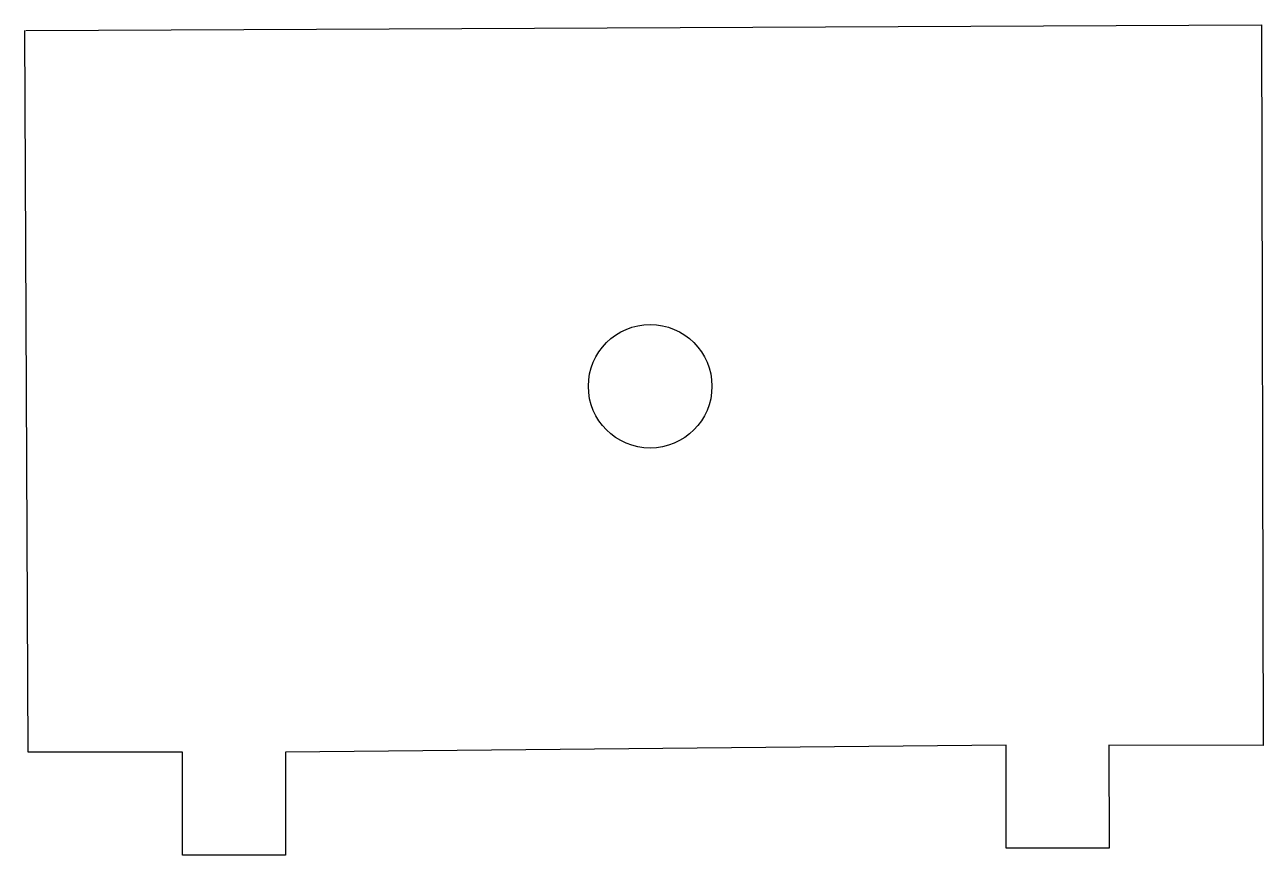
# Model space of a CAD drawing. Header units: inches. Extents: x 30.02 to 36.03, y 12.48 to 16.51.
import ezdxf

# ---------------------------------------------------------------- set-up
doc = ezdxf.new("R2010")
doc.units = ezdxf.units.IN
doc.header["$MEASUREMENT"] = 0

msp = doc.modelspace()

# ---------------------------------------------------------------- linework, layer by layer
for p, q in [((30.0352, 12.9773), (30.0189, 16.4814)), ((30.0246, 16.4814), (36.0245, 16.5093)), ((36.0245, 16.5093), (36.0334, 13.0094)), ((34.7842, 13.0109), (31.2844, 12.9771)), ((34.7849, 12.5109), (34.7842, 13.0109)), ((36.0334, 13.0094), (35.2834, 13.011)), ((35.2834, 13.011), (35.2849, 12.511)), ((30.7852, 12.9767), (30.0352, 12.9773)), ((30.7844, 12.4767), (30.7852, 12.9767)), ((31.2844, 12.9771), (31.2844, 12.4771)), ((35.2849, 12.511), (34.7849, 12.5109)), ((31.2844, 12.4771), (30.7844, 12.4767))]:
    msp.add_line(p, q)
msp.add_circle((33.0561, 14.7538), 0.3)

doc.saveas('drawing.dxf')
